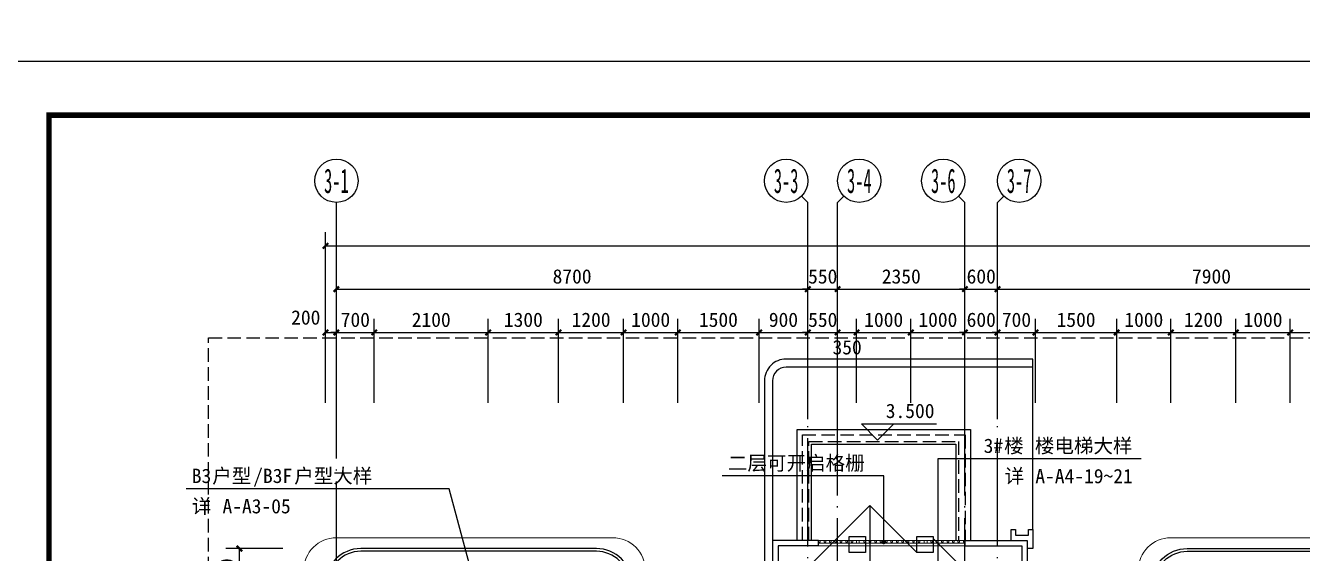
# Model space of a CAD drawing. Extents: x -46233 to 84150, y 109350 to 390860.
# Drawn here: x 2067 to 25631, y 159710 to 169455 of the extents above; entities that cross this region are included whole.
import ezdxf
from ezdxf.enums import TextEntityAlignment as Align
from ezdxf.xclip import XClip

# ---------------------------------------------------------------- set-up
doc = ezdxf.new("R2010")
doc.units = 0
doc.header["$LTSCALE"] = 1000
doc.header["$MEASUREMENT"] = 0
doc.header["$XCLIPFRAME"] = 0
for name, pattern in [('125-北侧门头屋面$0$__DASH', [0.35, 0.25, -0.1]), ('125-北侧门头屋面$0$DASH', [0.35, 0.25, -0.1]), ('3#-轴线$1$DOTE', [2.42, 2, -0.2, 0.02, -0.2]), ('DASH', [0.35, 0.25, -0.1]), ('道路$0$道路-$0$DASH', [0.35, 0.25, -0.1])]:
    doc.linetypes.add(name, pattern=pattern)
doc.layers.get('Defpoints').update_dxf_attribs({"color": 4, "linetype": 'DASH'})
for name, color, linetype in [('125-北侧门头屋面$0$A-DRAN-SYMB', 243, 'Continuous'), ('125-北侧门头屋面$0$A-ROOF', 241, 'Continuous'), ('125-核心筒-标准层$0$A-WALL-BLOK', 131, 'Continuous'), ('3#-轴号$0$A-ANNO-AXIS-CIRC', 3, 'Continuous'), ('3#-轴号$0$A-ANNO-AXIS-TEXT', 7, 'Continuous'), ('3#-轴号$0$A-ANNO-DIMS', 3, 'Continuous'), ('3#-轴线$1$A-ANNO-DOTE', 10, '3#-轴线$1$DOTE'), ('3#楼二层线脚$0$A-00-HX-113-wall-01Y$0$HRAL', 31, 'Continuous'), ('3#楼二层线脚$0$A-00-HX-113-wall-01Y$0$SUPF', 151, 'Continuous'), ('A-ANNO-DIMS', 3, 'Continuous'), ('A-ANNO-LEVL', 3, 'Continuous'), ('A-ANNO-NOTE', 3, 'Continuous'), ('A-ANNO-TEXT', 255, 'Continuous'), ('A1-无手签$0$A-ANNO-TTLB', 7, 'Continuous'), ('AXIS_TEXT', 7, 'Continuous'), ('道路$0$A-road', 40, 'Continuous')]:
    doc.layers.add(name, color=color, linetype=linetype)
for name, color, linetype, lineweight in [('125-核心筒-标准层$0$A-00-15-4#-PM-TF$0$00-装饰-剖', 241, 'Continuous', 5), ('125-核心筒-标准层$0$A-00-15-4#-PM-TF$0$00-装饰-看', 46, 'Continuous', 5), ('3#楼二层线脚$0$A-00-15-1#-PM-2F$0$00-装饰-看', 46, 'Continuous', 5)]:
    doc.layers.add(name, color=color, linetype=linetype, lineweight=lineweight)
doc.styles.add('3#-轴号$0$_TCH_AXIS', font='')
doc.styles.add('3#-轴号$0$_TCH_DIM_T3', font='')
doc.styles.add('_TCH_DIM', font='')
doc.styles.add('_TCH_DIM_T3', font='')
doc.styles.add('COMPLEX', font='COMPLEX')
doc.styles.get('3#-轴号$0$_TCH_AXIS').set_extended_font_data('SimSun')
doc.styles.get('3#-轴号$0$_TCH_DIM_T3').set_extended_font_data('SimSun')
doc.styles.get('_TCH_DIM').set_extended_font_data('SimSun')
doc.styles.get('_TCH_DIM_T3').set_extended_font_data('SimSun')
doc.dimstyles.new('3#-轴号$0$_TCH_ARCH&&100', dxfattribs={"dimtxt": 264.345992, "dimasz": 100, "dimexe": 250, "dimexo": 300, "dimgap": 100, "dimtad": 1, "dimdec": 0, "dimzin": 0, "dimdsep": 46, "dimtxsty": '3#-轴号$0$_TCH_DIM_T3', "dimblk": '3#-轴号$0$_ArchTick', "dimcen": 0.09, "dimclrt": 7, "dimazin": 2, "dimtfac": 1, "dimtdec": 0, "dimtix": 1, "dimtmove": 2, "dimatfit": 3, "dimfxl": 100, "dimtolj": 1, "dimtzin": 0, "dimarcsym": 0})
doc.dimstyles.new('_TCH_ARCH&&100', dxfattribs={"dimtxt": 264.345992, "dimasz": 100, "dimexe": 250, "dimexo": 300, "dimgap": 100, "dimtad": 1, "dimdec": 0, "dimzin": 0, "dimdsep": 46, "dimtxsty": '_TCH_DIM_T3', "dimblk": 'ARCHTICK', "dimcen": 0.09, "dimclrt": 7, "dimazin": 2, "dimtfac": 1, "dimtdec": 0, "dimtix": 1, "dimtmove": 2, "dimatfit": 3, "dimfxl": 100, "dimtolj": 1, "dimtzin": 0, "dimarcsym": 0})

# ---------------------------------------------------------------- blocks, each defined once
blk = doc.blocks.new('125-核心筒-标准层')
at = {"layer": '125-核心筒-标准层$0$A-00-15-4#-PM-TF$0$00-装饰-剖'}
for points in [[(-1520, 8820), (-1520, 8850), (-1550, 8850), (-1550, 8820)], [(-1420, 8820), (-1420, 8850), (-1450, 8850), (-1450, 8820)], [(-1320, 8820), (-1320, 8850), (-1350, 8850), (-1350, 8820)], [(-1220, 8820), (-1220, 8850), (-1250, 8850), (-1250, 8820)], [(-1120, 8820), (-1120, 8850), (-1150, 8850), (-1150, 8820)], [(-1020, 8820), (-1020, 8850), (-1050, 8850), (-1050, 8820)], [(-920, 8820), (-920, 8850), (-950, 8850), (-950, 8820)], [(-850, 8850), (-800, 8850), (-800, 8800), (-850, 8800)], [(-685, 8820), (-685, 8850), (-715, 8850), (-715, 8820)], [(-585, 8820), (-585, 8850), (-615, 8850), (-615, 8820)], [(-485, 8820), (-485, 8850), (-515, 8850), (-515, 8820)], [(-385, 8820), (-385, 8850), (-415, 8850), (-415, 8820)], [(-285, 8820), (-285, 8850), (-315, 8850), (-315, 8820)], [(-215, 8820), (-215, 8850), (-185, 8850), (-185, 8820)], [(-115, 8820), (-115, 8850), (-85, 8850), (-85, 8820)], [(-15, 8820), (-15, 8850), (15, 8850), (15, 8820)], [(85, 8820), (85, 8850), (115, 8850), (115, 8820)], [(185, 8820), (185, 8850), (215, 8850), (215, 8820)], [(285, 8820), (285, 8850), (315, 8850), (315, 8820)], [(450, 8850), (400, 8850), (400, 8800), (450, 8800)], [(520, 8820), (520, 8850), (550, 8850), (550, 8820)], [(620, 8820), (620, 8850), (650, 8850), (650, 8820)], [(720, 8820), (720, 8850), (750, 8850), (750, 8820)], [(820, 8820), (820, 8850), (850, 8850), (850, 8820)], [(920, 8820), (920, 8850), (950, 8850), (950, 8820)], [(1020, 8820), (1020, 8850), (1050, 8850), (1050, 8820)], [(1120, 8820), (1120, 8850), (1150, 8850), (1150, 8820)]]:
    blk.add_lwpolyline(points, close=True, dxfattribs=at)
at = {"layer": '125-核心筒-标准层$0$A-00-15-4#-PM-TF$0$00-装饰-看', "color": 251}
for points in [[(-2300, 7300), (-2300, 8750), (2200, 8749.3), (2200, 7300)], [(1149.9, 8850), (-1550.1, 8850)], [(1149.9, 8800), (-1550.1, 8800)]]:
    blk.add_lwpolyline(points, dxfattribs=at)
at = {"layer": '125-核心筒-标准层$0$A-WALL-BLOK'}
for p, q in [((-1550, 8850), (-2400, 8850)), ((-2400, 8850), (-2400, 7600)), ((-1550, 8750), (-2300, 8750)), ((-2300, 8750), (-2300, 7600)), ((-1550, 8750), (-1550, 8850)), ((1149.9, 8850), (2300, 8850)), ((1149.9, 8850), (1149.9, 8750)), ((1149.9, 8750), (2200, 8750)), ((2200, 8750), (2199.8, 7600)), ((2300, 8850), (2299.8, 7600))]:
    blk.add_line(p, q, dxfattribs=at)
blk = doc.blocks.new('3#-标准层')
blk.add_blockref('125-核心筒-标准层', (10450, -7100))
blk = doc.blocks.new('3#-轴线')
at = {"layer": '3#-轴线$1$A-ANNO-DOTE'}
for points in [[(0, -16100), (0, 5500)], [(8700, -3200), (8700, 5500)], [(9250, -7100), (9250, 5500)], [(11600, -7100), (11600, 5500)], [(12200, -3200), (12200, 5500)]]:
    blk.add_lwpolyline(points, dxfattribs=at)
blk = doc.blocks.new('_AXISO')
blk.add_circle((0, 0), 0.5)
at = {"layer": 'AXIS_TEXT', "style": 'COMPLEX', "width": 1.041667}
blk.add_attdef('A', text='', height=0.56, dxfattribs=at).set_placement((-0.25, -0.28), (0.25, -0.28), align=Align.FIT)
blk = doc.blocks.new('3#-轴号$0$_ArchTick')
at = {"color": 0, "linetype": 'ByBlock', "const_width": 0.4}
blk.add_lwpolyline([(-0.5, -0.5), (0.5, 0.5)], dxfattribs=at)
blk = doc.blocks.new('*D817')
at = {"layer": '3#-轴号$0$A-ANNO-DIMS', "color": 0, "lineweight": -2, "transparency": 16777216}
for p, q in [((0, 4889), (0, 5639)), ((8700, 4889), (8700, 5639)), ((0, 5389), (8700, 5389))]:
    blk.add_line(p, q, dxfattribs=at)
at = {"layer": 'Defpoints', "color": 0, "transparency": 16777216}
for p in [(8700, 5389), (0, 4589), (8700, 4589)]:
    blk.add_point(p, dxfattribs=at)
at = {"layer": '3#-轴号$0$A-ANNO-DIMS', "color": 0, "lineweight": -2, "transparency": 16777216, "xscale": 100, "yscale": 100, "zscale": 100, "rotation": 180}
blk.add_blockref('3#-轴号$0$_ArchTick', (0, 5389), dxfattribs=at)
at = {"layer": '3#-轴号$0$A-ANNO-DIMS', "color": 0, "lineweight": -2, "transparency": 16777216, "xscale": 100, "yscale": 100, "zscale": 100}
blk.add_blockref('3#-轴号$0$_ArchTick', (8700, 5389), dxfattribs=at)
at = {"layer": '3#-轴号$0$A-ANNO-DIMS', "color": 7, "transparency": 16777216, "insert": (4350, 5622), "char_height": 264.3, "attachment_point": 5, "style": '3#-轴号$0$_TCH_DIM_T3'}
blk.add_mtext('\\A1;8700', dxfattribs=at)
blk = doc.blocks.new('*D818')
at = {"layer": '3#-轴号$0$A-ANNO-DIMS', "color": 0, "lineweight": -2, "transparency": 16777216}
for p, q in [((8700, 4889), (8700, 5639)), ((9250, 4889), (9250, 5639)), ((8700, 5389), (8600, 5389)), ((8700, 5389), (9250, 5389)), ((9250, 5389), (9350, 5389))]:
    blk.add_line(p, q, dxfattribs=at)
at = {"layer": 'Defpoints', "color": 0, "transparency": 16777216}
for p in [(9250, 5389), (8700, 4589), (9250, 4589)]:
    blk.add_point(p, dxfattribs=at)
at = {"layer": '3#-轴号$0$A-ANNO-DIMS', "color": 0, "lineweight": -2, "transparency": 16777216, "xscale": 100, "yscale": 100, "zscale": 100}
blk.add_blockref('3#-轴号$0$_ArchTick', (8700, 5389), dxfattribs=at)
at = {"layer": '3#-轴号$0$A-ANNO-DIMS', "color": 0, "lineweight": -2, "transparency": 16777216, "xscale": 100, "yscale": 100, "zscale": 100, "rotation": 180}
blk.add_blockref('3#-轴号$0$_ArchTick', (9250, 5389), dxfattribs=at)
at = {"layer": '3#-轴号$0$A-ANNO-DIMS', "color": 7, "transparency": 16777216, "insert": (8975, 5622), "char_height": 264.3, "attachment_point": 5, "style": '3#-轴号$0$_TCH_DIM_T3'}
blk.add_mtext('\\A1;550', dxfattribs=at)
blk = doc.blocks.new('*D819')
at = {"layer": '3#-轴号$0$A-ANNO-DIMS', "color": 0, "lineweight": -2, "transparency": 16777216}
for p, q in [((9250, 4889), (9250, 5639)), ((11600, 4889), (11600, 5639)), ((9250, 5389), (11600, 5389))]:
    blk.add_line(p, q, dxfattribs=at)
at = {"layer": 'Defpoints', "color": 0, "transparency": 16777216}
for p in [(11600, 5389), (9250, 4589), (11600, 4589)]:
    blk.add_point(p, dxfattribs=at)
at = {"layer": '3#-轴号$0$A-ANNO-DIMS', "color": 0, "lineweight": -2, "transparency": 16777216, "xscale": 100, "yscale": 100, "zscale": 100, "rotation": 180}
blk.add_blockref('3#-轴号$0$_ArchTick', (9250, 5389), dxfattribs=at)
at = {"layer": '3#-轴号$0$A-ANNO-DIMS', "color": 0, "lineweight": -2, "transparency": 16777216, "xscale": 100, "yscale": 100, "zscale": 100}
blk.add_blockref('3#-轴号$0$_ArchTick', (11600, 5389), dxfattribs=at)
at = {"layer": '3#-轴号$0$A-ANNO-DIMS', "color": 7, "transparency": 16777216, "insert": (10425, 5622), "char_height": 264.3, "attachment_point": 5, "style": '3#-轴号$0$_TCH_DIM_T3'}
blk.add_mtext('\\A1;2350', dxfattribs=at)
blk = doc.blocks.new('*D820')
at = {"layer": '3#-轴号$0$A-ANNO-DIMS', "color": 0, "lineweight": -2, "transparency": 16777216}
for p, q in [((11600, 4889), (11600, 5639)), ((12200, 4889), (12200, 5639)), ((11600, 5389), (11500, 5389)), ((11600, 5389), (12200, 5389)), ((12200, 5389), (12300, 5389))]:
    blk.add_line(p, q, dxfattribs=at)
at = {"layer": 'Defpoints', "color": 0, "transparency": 16777216}
for p in [(12200, 5389), (11600, 4589), (12200, 4589)]:
    blk.add_point(p, dxfattribs=at)
at = {"layer": '3#-轴号$0$A-ANNO-DIMS', "color": 0, "lineweight": -2, "transparency": 16777216, "xscale": 100, "yscale": 100, "zscale": 100}
blk.add_blockref('3#-轴号$0$_ArchTick', (11600, 5389), dxfattribs=at)
at = {"layer": '3#-轴号$0$A-ANNO-DIMS', "color": 0, "lineweight": -2, "transparency": 16777216, "xscale": 100, "yscale": 100, "zscale": 100, "rotation": 180}
blk.add_blockref('3#-轴号$0$_ArchTick', (12200, 5389), dxfattribs=at)
at = {"layer": '3#-轴号$0$A-ANNO-DIMS', "color": 7, "transparency": 16777216, "insert": (11900, 5622), "char_height": 264.3, "attachment_point": 5, "style": '3#-轴号$0$_TCH_DIM_T3'}
blk.add_mtext('\\A1;600', dxfattribs=at)
blk = doc.blocks.new('*D821')
at = {"layer": '3#-轴号$0$A-ANNO-DIMS', "color": 0, "lineweight": -2, "transparency": 16777216}
for p, q in [((12200, 4889), (12200, 5639)), ((20100, 4889), (20100, 5639)), ((12200, 5389), (20100, 5389))]:
    blk.add_line(p, q, dxfattribs=at)
at = {"layer": 'Defpoints', "color": 0, "transparency": 16777216}
for p in [(20100, 5389), (12200, 4589), (20100, 4589)]:
    blk.add_point(p, dxfattribs=at)
at = {"layer": '3#-轴号$0$A-ANNO-DIMS', "color": 0, "lineweight": -2, "transparency": 16777216, "xscale": 100, "yscale": 100, "zscale": 100, "rotation": 180}
blk.add_blockref('3#-轴号$0$_ArchTick', (12200, 5389), dxfattribs=at)
at = {"layer": '3#-轴号$0$A-ANNO-DIMS', "color": 0, "lineweight": -2, "transparency": 16777216, "xscale": 100, "yscale": 100, "zscale": 100}
blk.add_blockref('3#-轴号$0$_ArchTick', (20100, 5389), dxfattribs=at)
at = {"layer": '3#-轴号$0$A-ANNO-DIMS', "color": 7, "transparency": 16777216, "insert": (16150, 5622), "char_height": 264.3, "attachment_point": 5, "style": '3#-轴号$0$_TCH_DIM_T3'}
blk.add_mtext('\\A1;7900', dxfattribs=at)
blk = doc.blocks.new('3#楼二层线脚')
at = {"layer": '3#楼二层线脚$0$A-00-15-1#-PM-2F$0$00-装饰-看', "linetype": 'ByBlock'}
for points in [[(-4750, 7600), (-4750, 8300, 0.414214), (-5350, 8900), (-10450, 8900, 0.414216), (-11050, 8300), (-11050, 3800)], [(10450, 8900), (4950, 8900, 0.414213), (4350, 8300), (4350, 7400)]]:
    blk.add_lwpolyline(points, format="xyb", dxfattribs=at)
at = {"layer": '3#楼二层线脚$0$A-00-HX-113-wall-01Y$0$HRAL'}
blk.add_lwpolyline([(2000, 8849), (2000, 9050), (2080, 9050), (2080, 8950), (2320, 8950), (2320, 9050), (2400, 9050), (2400, 8700), (2300, 8700)], dxfattribs=at)
at = {"layer": '3#楼二层线脚$0$A-00-HX-113-wall-01Y$0$SUPF'}
for points in [[(-5000, 7400), (-5000, 8050, 0.414214), (-5650, 8700), (-10000, 8700, 0.414213), (-10650, 8050), (-10650, 7400)], [(-5050, 7400), (-5050, 8050, 0.414214), (-5650, 8650), (-10000, 8650, 0.414213), (-10600, 8050), (-10600, 7400)], [(4600, 7400), (4600, 8050, -0.414214), (5250, 8700), (10450, 8700)], [(4650, 7400), (4650, 8050, -0.414214), (5250, 8650), (10450, 8650)]]:
    blk.add_lwpolyline(points, format="xyb", dxfattribs=at)
blk = doc.blocks.new('125-北侧门头屋面')
at = {"layer": '125-北侧门头屋面$0$A-DRAN-SYMB'}
h = blk.add_hatch(dxfattribs=at)
h.set_pattern_fill('ANSI31', color=5, scale=5, angle=270, style=0)
h.set_pattern_definition([(315, (-18252.744, -151549.999), (5.61266008, 5.61266008), [])])
edge = h.paths.add_edge_path()
edge.add_arc((-2050, 8050), 37.5, 0, 360)
h = blk.add_hatch(dxfattribs=at)
h.set_pattern_fill('ANSI31', color=5, scale=5, angle=360, style=0)
h.set_pattern_definition([(45, (5082.6, -20652.858), (-5.61266, 5.61266), [])])
edge = h.paths.add_edge_path()
edge.add_arc((1650, 7800), 25, 0, 360)
at = {"layer": '125-北侧门头屋面$0$A-DRAN-SYMB', "color": 5}
for p, q in [((-1975, 8050), (-2125, 8050)), ((-2050, 8125), (-2050, 7975)), ((1575, 7800), (1725, 7800)), ((1650, 7875), (1650, 7638)), ((1575, 7600), (1725, 7600)), ((1650, 7675), (1650, 7525))]:
    blk.add_line(p, q, dxfattribs=at)
at = {"layer": '125-北侧门头屋面$0$A-DRAN-SYMB', "color": 5, "linetype": '125-北侧门头屋面$0$DASH'}
for p, q in [((1625, 7628), (1625, 7800)), ((1675, 7628), (1675, 7800))]:
    blk.add_line(p, q, dxfattribs=at)
at = {"layer": '125-北侧门头屋面$0$A-DRAN-SYMB', "color": 5}
for centre, radius in [((-2050, 8050), 37.5), ((1650, 7800), 25), ((1650, 7600), 37.5)]:
    blk.add_circle(centre, radius, dxfattribs=at)
at = {"layer": '125-北侧门头屋面$0$A-ROOF', "elevation": 0}
for points in [[(2400, 9050), (2400, 12199), (-2150, 12199, 0.414214), (-2550, 11799), (-2550, 7300)], [(2400, 12049), (-2150, 12049, 0.414214), (-2400, 11799), (-2400, 7300)]]:
    blk.add_lwpolyline(points, format="xyb", dxfattribs=at)
for points in [[(-1949, 8849), (-1949, 10899), (1251, 10899), (1251, 8849)], [(-1679, 8849), (-1679, 10629), (981, 10629), (981, 8849)]]:
    blk.add_lwpolyline(points, dxfattribs=at)
at = {"layer": '125-北侧门头屋面$0$A-ROOF', "linetype": '125-北侧门头屋面$0$__DASH', "elevation": 0}
for points in [[(-1849, 8849), (-1849, 10799), (1151, 10799), (1151, 8849)], [(-1729, 8849), (-1729, 10679), (1031, 10679), (1031, 8849)]]:
    blk.add_lwpolyline(points, dxfattribs=at)
at = {"layer": '125-北侧门头屋面$0$A-ROOF'}
for points in [[(-605, 9495), (-1979, 8121)], [(-605, 9495), (-605, 7800)], [(-605, 9495), (264, 8625)], [(564, 8886), (1579, 7871)], [(-2121, 7979), (-2300, 7800)], [(1721, 7729), (2150, 7300)]]:
    blk.add_lwpolyline(points, dxfattribs=at)
for points in [[(-986, 8925), (-686, 8925), (-686, 8625), (-986, 8625)], [(264, 8925), (564, 8925), (564, 8625), (264, 8625)]]:
    blk.add_lwpolyline(points, close=True, dxfattribs=at)
for centre in [(-2050, 8050), (1650, 7800)]:
    blk.add_circle(centre, 100, dxfattribs=at)
blk = doc.blocks.new('道路')
at = {"layer": '道路$0$A-road', "color": 1, "linetype": '道路$0$道路-$0$DASH', "ltscale": 5}
blk.add_line((525295900, 299541751), (525295900, 299462760), dxfattribs=at)
at = {"layer": '道路$0$A-road'}
blk.add_line((525297900, 299541751), (525297900, 299499611), dxfattribs=at)
at = {"layer": '道路$0$A-road', "elevation": 0}
blk.add_lwpolyline([(525300450, 299553038, 0.269138), (525293900, 299541751), (525293900, 299476851, -0.414214), (525289900, 299472851), (525289000, 299472851)], format="xyb", dxfattribs=at)
blk = doc.blocks.new('gtvt')
blk.add_blockref('道路', (-525300650, -299507460))
blk = doc.blocks.new('_ArchTick')
at = {"color": 0, "linetype": 'ByBlock', "const_width": 0.4}
blk.add_lwpolyline([(-0.5, -0.5), (0.5, 0.5)], dxfattribs=at)
blk = doc.blocks.new('*D359')
at = {"layer": 'A-ANNO-DIMS', "color": 0, "lineweight": -2, "transparency": 16777216}
for p, q in [((6813, 159800), (5763, 159800)), ((6013, 158900), (6013, 159800)), ((6813, 158900), (5763, 158900))]:
    blk.add_line(p, q, dxfattribs=at)
at = {"layer": 'Defpoints', "color": 0, "transparency": 16777216}
for p in [(6013, 159800), (7113, 159800), (7113, 158900)]:
    blk.add_point(p, dxfattribs=at)
at = {"layer": 'A-ANNO-DIMS', "color": 0, "lineweight": -2, "transparency": 16777216, "xscale": 100, "yscale": 100, "zscale": 100}
for p, rotation in [((6013, 159800), 90), ((6013, 158900), 270)]:
    blk.add_blockref('_ArchTick', p, dxfattribs=dict(at, rotation=rotation))
at = {"layer": 'A-ANNO-DIMS', "color": 7, "transparency": 16777216, "insert": (5781, 159350), "char_height": 264.3, "attachment_point": 5, "rotation": 90, "style": '_TCH_DIM_T3'}
blk.add_mtext('\\A1;900', dxfattribs=at)
blk = doc.blocks.new('*D631')
at = {"layer": 'A-ANNO-DIMS', "color": 0, "lineweight": -2, "transparency": 16777216}
for p, q in [((7603, 162489), (7603, 164039)), ((7803, 162489), (7803, 164039)), ((7603, 163789), (7803, 163789))]:
    blk.add_line(p, q, dxfattribs=at)
at = {"layer": 'Defpoints', "color": 0, "transparency": 16777216}
for p in [(7803, 163789), (7603, 162189), (7803, 162189)]:
    blk.add_point(p, dxfattribs=at)
at = {"layer": 'A-ANNO-DIMS', "color": 0, "lineweight": -2, "transparency": 16777216, "xscale": 100, "yscale": 100, "zscale": 100, "rotation": 180}
blk.add_blockref('_ArchTick', (7603, 163789), dxfattribs=at)
at = {"layer": 'A-ANNO-DIMS', "color": 0, "lineweight": -2, "transparency": 16777216, "xscale": 100, "yscale": 100, "zscale": 100}
blk.add_blockref('_ArchTick', (7803, 163789), dxfattribs=at)
at = {"layer": 'A-ANNO-DIMS', "color": 7, "transparency": 16777216, "insert": (7238, 164064), "char_height": 264.3, "attachment_point": 5, "style": '_TCH_DIM_T3'}
blk.add_mtext('\\A1;200', dxfattribs=at)
blk = doc.blocks.new('*D632')
at = {"layer": 'A-ANNO-DIMS', "color": 0, "lineweight": -2, "transparency": 16777216}
for p, q in [((7803, 162489), (7803, 164039)), ((8503, 162489), (8503, 164039)), ((7803, 163789), (7703, 163789)), ((7803, 163789), (8503, 163789)), ((8503, 163789), (8603, 163789))]:
    blk.add_line(p, q, dxfattribs=at)
at = {"layer": 'Defpoints', "color": 0, "transparency": 16777216}
for p in [(8503, 163789), (7803, 162189), (8503, 162189)]:
    blk.add_point(p, dxfattribs=at)
at = {"layer": 'A-ANNO-DIMS', "color": 0, "lineweight": -2, "transparency": 16777216, "xscale": 100, "yscale": 100, "zscale": 100}
blk.add_blockref('_ArchTick', (7803, 163789), dxfattribs=at)
at = {"layer": 'A-ANNO-DIMS', "color": 0, "lineweight": -2, "transparency": 16777216, "xscale": 100, "yscale": 100, "zscale": 100, "rotation": 180}
blk.add_blockref('_ArchTick', (8503, 163789), dxfattribs=at)
at = {"layer": 'A-ANNO-DIMS', "color": 7, "transparency": 16777216, "insert": (8153, 164022), "char_height": 264.3, "attachment_point": 5, "style": '_TCH_DIM_T3'}
blk.add_mtext('\\A1;700', dxfattribs=at)
blk = doc.blocks.new('*D633')
at = {"layer": 'A-ANNO-DIMS', "color": 0, "lineweight": -2, "transparency": 16777216}
for p, q in [((8503, 162489), (8503, 164039)), ((10603, 162489), (10603, 164039)), ((8503, 163789), (10603, 163789))]:
    blk.add_line(p, q, dxfattribs=at)
at = {"layer": 'Defpoints', "color": 0, "transparency": 16777216}
for p in [(10603, 163789), (8503, 162189), (10603, 162189)]:
    blk.add_point(p, dxfattribs=at)
at = {"layer": 'A-ANNO-DIMS', "color": 0, "lineweight": -2, "transparency": 16777216, "xscale": 100, "yscale": 100, "zscale": 100, "rotation": 180}
blk.add_blockref('_ArchTick', (8503, 163789), dxfattribs=at)
at = {"layer": 'A-ANNO-DIMS', "color": 0, "lineweight": -2, "transparency": 16777216, "xscale": 100, "yscale": 100, "zscale": 100}
blk.add_blockref('_ArchTick', (10603, 163789), dxfattribs=at)
at = {"layer": 'A-ANNO-DIMS', "color": 7, "transparency": 16777216, "insert": (9553, 164022), "char_height": 264.3, "attachment_point": 5, "style": '_TCH_DIM_T3'}
blk.add_mtext('\\A1;2100', dxfattribs=at)
blk = doc.blocks.new('*D634')
at = {"layer": 'A-ANNO-DIMS', "color": 0, "lineweight": -2, "transparency": 16777216}
for p, q in [((10603, 162489), (10603, 164039)), ((11903, 162489), (11903, 164039)), ((10603, 163789), (11903, 163789))]:
    blk.add_line(p, q, dxfattribs=at)
at = {"layer": 'Defpoints', "color": 0, "transparency": 16777216}
for p in [(11903, 163789), (10603, 162189), (11903, 162189)]:
    blk.add_point(p, dxfattribs=at)
at = {"layer": 'A-ANNO-DIMS', "color": 0, "lineweight": -2, "transparency": 16777216, "xscale": 100, "yscale": 100, "zscale": 100, "rotation": 180}
blk.add_blockref('_ArchTick', (10603, 163789), dxfattribs=at)
at = {"layer": 'A-ANNO-DIMS', "color": 0, "lineweight": -2, "transparency": 16777216, "xscale": 100, "yscale": 100, "zscale": 100}
blk.add_blockref('_ArchTick', (11903, 163789), dxfattribs=at)
at = {"layer": 'A-ANNO-DIMS', "color": 7, "transparency": 16777216, "insert": (11253, 164022), "char_height": 264.3, "attachment_point": 5, "style": '_TCH_DIM_T3'}
blk.add_mtext('\\A1;1300', dxfattribs=at)
blk = doc.blocks.new('*D635')
at = {"layer": 'A-ANNO-DIMS', "color": 0, "lineweight": -2, "transparency": 16777216}
for p, q in [((11903, 162489), (11903, 164039)), ((13103, 162489), (13103, 164039)), ((11903, 163789), (13103, 163789))]:
    blk.add_line(p, q, dxfattribs=at)
at = {"layer": 'Defpoints', "color": 0, "transparency": 16777216}
for p in [(13103, 163789), (11903, 162189), (13103, 162189)]:
    blk.add_point(p, dxfattribs=at)
at = {"layer": 'A-ANNO-DIMS', "color": 0, "lineweight": -2, "transparency": 16777216, "xscale": 100, "yscale": 100, "zscale": 100, "rotation": 180}
blk.add_blockref('_ArchTick', (11903, 163789), dxfattribs=at)
at = {"layer": 'A-ANNO-DIMS', "color": 0, "lineweight": -2, "transparency": 16777216, "xscale": 100, "yscale": 100, "zscale": 100}
blk.add_blockref('_ArchTick', (13103, 163789), dxfattribs=at)
at = {"layer": 'A-ANNO-DIMS', "color": 7, "transparency": 16777216, "insert": (12503, 164022), "char_height": 264.3, "attachment_point": 5, "style": '_TCH_DIM_T3'}
blk.add_mtext('\\A1;1200', dxfattribs=at)
blk = doc.blocks.new('*D636')
at = {"layer": 'A-ANNO-DIMS', "color": 0, "lineweight": -2, "transparency": 16777216}
for p, q in [((13103, 162489), (13103, 164039)), ((14103, 162489), (14103, 164039)), ((13103, 163789), (14103, 163789))]:
    blk.add_line(p, q, dxfattribs=at)
at = {"layer": 'Defpoints', "color": 0, "transparency": 16777216}
for p in [(14103, 163789), (13103, 162189), (14103, 162189)]:
    blk.add_point(p, dxfattribs=at)
at = {"layer": 'A-ANNO-DIMS', "color": 0, "lineweight": -2, "transparency": 16777216, "xscale": 100, "yscale": 100, "zscale": 100, "rotation": 180}
blk.add_blockref('_ArchTick', (13103, 163789), dxfattribs=at)
at = {"layer": 'A-ANNO-DIMS', "color": 0, "lineweight": -2, "transparency": 16777216, "xscale": 100, "yscale": 100, "zscale": 100}
blk.add_blockref('_ArchTick', (14103, 163789), dxfattribs=at)
at = {"layer": 'A-ANNO-DIMS', "color": 7, "transparency": 16777216, "insert": (13603, 164022), "char_height": 264.3, "attachment_point": 5, "style": '_TCH_DIM_T3'}
blk.add_mtext('\\A1;1000', dxfattribs=at)
blk = doc.blocks.new('*D637')
at = {"layer": 'A-ANNO-DIMS', "color": 0, "lineweight": -2, "transparency": 16777216}
for p, q in [((14103, 162489), (14103, 164039)), ((15603, 162489), (15603, 164039)), ((14103, 163789), (15603, 163789))]:
    blk.add_line(p, q, dxfattribs=at)
at = {"layer": 'Defpoints', "color": 0, "transparency": 16777216}
for p in [(15603, 163789), (14103, 162189), (15603, 162189)]:
    blk.add_point(p, dxfattribs=at)
at = {"layer": 'A-ANNO-DIMS', "color": 0, "lineweight": -2, "transparency": 16777216, "xscale": 100, "yscale": 100, "zscale": 100, "rotation": 180}
blk.add_blockref('_ArchTick', (14103, 163789), dxfattribs=at)
at = {"layer": 'A-ANNO-DIMS', "color": 0, "lineweight": -2, "transparency": 16777216, "xscale": 100, "yscale": 100, "zscale": 100}
blk.add_blockref('_ArchTick', (15603, 163789), dxfattribs=at)
at = {"layer": 'A-ANNO-DIMS', "color": 7, "transparency": 16777216, "insert": (14853, 164022), "char_height": 264.3, "attachment_point": 5, "style": '_TCH_DIM_T3'}
blk.add_mtext('\\A1;1500', dxfattribs=at)
blk = doc.blocks.new('*D638')
at = {"layer": 'A-ANNO-DIMS', "color": 0, "lineweight": -2, "transparency": 16777216}
for p, q in [((15603, 162489), (15603, 164039)), ((16503, 162489), (16503, 164039)), ((15603, 163789), (16503, 163789))]:
    blk.add_line(p, q, dxfattribs=at)
at = {"layer": 'Defpoints', "color": 0, "transparency": 16777216}
for p in [(16503, 163789), (15603, 162189), (16503, 162189)]:
    blk.add_point(p, dxfattribs=at)
at = {"layer": 'A-ANNO-DIMS', "color": 0, "lineweight": -2, "transparency": 16777216, "xscale": 100, "yscale": 100, "zscale": 100, "rotation": 180}
blk.add_blockref('_ArchTick', (15603, 163789), dxfattribs=at)
at = {"layer": 'A-ANNO-DIMS', "color": 0, "lineweight": -2, "transparency": 16777216, "xscale": 100, "yscale": 100, "zscale": 100}
blk.add_blockref('_ArchTick', (16503, 163789), dxfattribs=at)
at = {"layer": 'A-ANNO-DIMS', "color": 7, "transparency": 16777216, "insert": (16053, 164022), "char_height": 264.3, "attachment_point": 5, "style": '_TCH_DIM_T3'}
blk.add_mtext('\\A1;900', dxfattribs=at)
blk = doc.blocks.new('*D639')
at = {"layer": 'A-ANNO-DIMS', "color": 0, "lineweight": -2, "transparency": 16777216}
for p, q in [((16503, 162489), (16503, 164039)), ((17053, 162489), (17053, 164039)), ((16503, 163789), (16403, 163789)), ((16503, 163789), (17053, 163789)), ((17053, 163789), (17153, 163789))]:
    blk.add_line(p, q, dxfattribs=at)
at = {"layer": 'Defpoints', "color": 0, "transparency": 16777216}
for p in [(17053, 163789), (16503, 162189), (17053, 162189)]:
    blk.add_point(p, dxfattribs=at)
at = {"layer": 'A-ANNO-DIMS', "color": 0, "lineweight": -2, "transparency": 16777216, "xscale": 100, "yscale": 100, "zscale": 100}
blk.add_blockref('_ArchTick', (16503, 163789), dxfattribs=at)
at = {"layer": 'A-ANNO-DIMS', "color": 0, "lineweight": -2, "transparency": 16777216, "xscale": 100, "yscale": 100, "zscale": 100, "rotation": 180}
blk.add_blockref('_ArchTick', (17053, 163789), dxfattribs=at)
at = {"layer": 'A-ANNO-DIMS', "color": 7, "transparency": 16777216, "insert": (16778, 164022), "char_height": 264.3, "attachment_point": 5, "style": '_TCH_DIM_T3'}
blk.add_mtext('\\A1;550', dxfattribs=at)
blk = doc.blocks.new('*D640')
at = {"layer": 'A-ANNO-DIMS', "color": 0, "lineweight": -2, "transparency": 16777216}
for p, q in [((17053, 162489), (17053, 164039)), ((17403, 162489), (17403, 164039)), ((17053, 163789), (17403, 163789))]:
    blk.add_line(p, q, dxfattribs=at)
at = {"layer": 'Defpoints', "color": 0, "transparency": 16777216}
for p in [(17403, 163789), (17053, 162189), (17403, 162189)]:
    blk.add_point(p, dxfattribs=at)
at = {"layer": 'A-ANNO-DIMS', "color": 0, "lineweight": -2, "transparency": 16777216, "xscale": 100, "yscale": 100, "zscale": 100, "rotation": 180}
blk.add_blockref('_ArchTick', (17053, 163789), dxfattribs=at)
at = {"layer": 'A-ANNO-DIMS', "color": 0, "lineweight": -2, "transparency": 16777216, "xscale": 100, "yscale": 100, "zscale": 100}
blk.add_blockref('_ArchTick', (17403, 163789), dxfattribs=at)
at = {"layer": 'A-ANNO-DIMS', "color": 7, "transparency": 16777216, "insert": (17228, 163514), "char_height": 264.3, "attachment_point": 5, "style": '_TCH_DIM_T3'}
blk.add_mtext('\\A1;350', dxfattribs=at)
blk = doc.blocks.new('*D641')
at = {"layer": 'A-ANNO-DIMS', "color": 0, "lineweight": -2, "transparency": 16777216}
for p, q in [((17403, 162489), (17403, 164039)), ((18403, 162489), (18403, 164039)), ((17403, 163789), (18403, 163789))]:
    blk.add_line(p, q, dxfattribs=at)
at = {"layer": 'Defpoints', "color": 0, "transparency": 16777216}
for p in [(18403, 163789), (17403, 162189), (18403, 162189)]:
    blk.add_point(p, dxfattribs=at)
at = {"layer": 'A-ANNO-DIMS', "color": 0, "lineweight": -2, "transparency": 16777216, "xscale": 100, "yscale": 100, "zscale": 100, "rotation": 180}
blk.add_blockref('_ArchTick', (17403, 163789), dxfattribs=at)
at = {"layer": 'A-ANNO-DIMS', "color": 0, "lineweight": -2, "transparency": 16777216, "xscale": 100, "yscale": 100, "zscale": 100}
blk.add_blockref('_ArchTick', (18403, 163789), dxfattribs=at)
at = {"layer": 'A-ANNO-DIMS', "color": 7, "transparency": 16777216, "insert": (17903, 164022), "char_height": 264.3, "attachment_point": 5, "style": '_TCH_DIM_T3'}
blk.add_mtext('\\A1;1000', dxfattribs=at)
blk = doc.blocks.new('*D642')
at = {"layer": 'A-ANNO-DIMS', "color": 0, "lineweight": -2, "transparency": 16777216}
for p, q in [((18403, 162489), (18403, 164039)), ((19403, 162489), (19403, 164039)), ((18403, 163789), (19403, 163789))]:
    blk.add_line(p, q, dxfattribs=at)
at = {"layer": 'Defpoints', "color": 0, "transparency": 16777216}
for p in [(19403, 163789), (18403, 162189), (19403, 162189)]:
    blk.add_point(p, dxfattribs=at)
at = {"layer": 'A-ANNO-DIMS', "color": 0, "lineweight": -2, "transparency": 16777216, "xscale": 100, "yscale": 100, "zscale": 100, "rotation": 180}
blk.add_blockref('_ArchTick', (18403, 163789), dxfattribs=at)
at = {"layer": 'A-ANNO-DIMS', "color": 0, "lineweight": -2, "transparency": 16777216, "xscale": 100, "yscale": 100, "zscale": 100}
blk.add_blockref('_ArchTick', (19403, 163789), dxfattribs=at)
at = {"layer": 'A-ANNO-DIMS', "color": 7, "transparency": 16777216, "insert": (18903, 164022), "char_height": 264.3, "attachment_point": 5, "style": '_TCH_DIM_T3'}
blk.add_mtext('\\A1;1000', dxfattribs=at)
blk = doc.blocks.new('*D643')
at = {"layer": 'A-ANNO-DIMS', "color": 0, "lineweight": -2, "transparency": 16777216}
for p, q in [((19403, 162489), (19403, 164039)), ((20003, 162489), (20003, 164039)), ((19403, 163789), (19303, 163789)), ((19403, 163789), (20003, 163789)), ((20003, 163789), (20103, 163789))]:
    blk.add_line(p, q, dxfattribs=at)
at = {"layer": 'Defpoints', "color": 0, "transparency": 16777216}
for p in [(20003, 163789), (19403, 162189), (20003, 162189)]:
    blk.add_point(p, dxfattribs=at)
at = {"layer": 'A-ANNO-DIMS', "color": 0, "lineweight": -2, "transparency": 16777216, "xscale": 100, "yscale": 100, "zscale": 100}
blk.add_blockref('_ArchTick', (19403, 163789), dxfattribs=at)
at = {"layer": 'A-ANNO-DIMS', "color": 0, "lineweight": -2, "transparency": 16777216, "xscale": 100, "yscale": 100, "zscale": 100, "rotation": 180}
blk.add_blockref('_ArchTick', (20003, 163789), dxfattribs=at)
at = {"layer": 'A-ANNO-DIMS', "color": 7, "transparency": 16777216, "insert": (19703, 164022), "char_height": 264.3, "attachment_point": 5, "style": '_TCH_DIM_T3'}
blk.add_mtext('\\A1;600', dxfattribs=at)
blk = doc.blocks.new('*D644')
at = {"layer": 'A-ANNO-DIMS', "color": 0, "lineweight": -2, "transparency": 16777216}
for p, q in [((20003, 162489), (20003, 164039)), ((20703, 162489), (20703, 164039)), ((20003, 163789), (19903, 163789)), ((20003, 163789), (20703, 163789)), ((20703, 163789), (20803, 163789))]:
    blk.add_line(p, q, dxfattribs=at)
at = {"layer": 'Defpoints', "color": 0, "transparency": 16777216}
for p in [(20703, 163789), (20003, 162189), (20703, 162189)]:
    blk.add_point(p, dxfattribs=at)
at = {"layer": 'A-ANNO-DIMS', "color": 0, "lineweight": -2, "transparency": 16777216, "xscale": 100, "yscale": 100, "zscale": 100}
blk.add_blockref('_ArchTick', (20003, 163789), dxfattribs=at)
at = {"layer": 'A-ANNO-DIMS', "color": 0, "lineweight": -2, "transparency": 16777216, "xscale": 100, "yscale": 100, "zscale": 100, "rotation": 180}
blk.add_blockref('_ArchTick', (20703, 163789), dxfattribs=at)
at = {"layer": 'A-ANNO-DIMS', "color": 7, "transparency": 16777216, "insert": (20353, 164022), "char_height": 264.3, "attachment_point": 5, "style": '_TCH_DIM_T3'}
blk.add_mtext('\\A1;700', dxfattribs=at)
blk = doc.blocks.new('*D645')
at = {"layer": 'A-ANNO-DIMS', "color": 0, "lineweight": -2, "transparency": 16777216}
for p, q in [((20703, 162489), (20703, 164039)), ((22203, 162489), (22203, 164039)), ((20703, 163789), (22203, 163789))]:
    blk.add_line(p, q, dxfattribs=at)
at = {"layer": 'Defpoints', "color": 0, "transparency": 16777216}
for p in [(22203, 163789), (20703, 162189), (22203, 162189)]:
    blk.add_point(p, dxfattribs=at)
at = {"layer": 'A-ANNO-DIMS', "color": 0, "lineweight": -2, "transparency": 16777216, "xscale": 100, "yscale": 100, "zscale": 100, "rotation": 180}
blk.add_blockref('_ArchTick', (20703, 163789), dxfattribs=at)
at = {"layer": 'A-ANNO-DIMS', "color": 0, "lineweight": -2, "transparency": 16777216, "xscale": 100, "yscale": 100, "zscale": 100}
blk.add_blockref('_ArchTick', (22203, 163789), dxfattribs=at)
at = {"layer": 'A-ANNO-DIMS', "color": 7, "transparency": 16777216, "insert": (21453, 164022), "char_height": 264.3, "attachment_point": 5, "style": '_TCH_DIM_T3'}
blk.add_mtext('\\A1;1500', dxfattribs=at)
blk = doc.blocks.new('*D646')
at = {"layer": 'A-ANNO-DIMS', "color": 0, "lineweight": -2, "transparency": 16777216}
for p, q in [((22203, 162489), (22203, 164039)), ((23203, 162489), (23203, 164039)), ((22203, 163789), (23203, 163789))]:
    blk.add_line(p, q, dxfattribs=at)
at = {"layer": 'Defpoints', "color": 0, "transparency": 16777216}
for p in [(23203, 163789), (22203, 162189), (23203, 162189)]:
    blk.add_point(p, dxfattribs=at)
at = {"layer": 'A-ANNO-DIMS', "color": 0, "lineweight": -2, "transparency": 16777216, "xscale": 100, "yscale": 100, "zscale": 100, "rotation": 180}
blk.add_blockref('_ArchTick', (22203, 163789), dxfattribs=at)
at = {"layer": 'A-ANNO-DIMS', "color": 0, "lineweight": -2, "transparency": 16777216, "xscale": 100, "yscale": 100, "zscale": 100}
blk.add_blockref('_ArchTick', (23203, 163789), dxfattribs=at)
at = {"layer": 'A-ANNO-DIMS', "color": 7, "transparency": 16777216, "insert": (22703, 164022), "char_height": 264.3, "attachment_point": 5, "style": '_TCH_DIM_T3'}
blk.add_mtext('\\A1;1000', dxfattribs=at)
blk = doc.blocks.new('*D647')
at = {"layer": 'A-ANNO-DIMS', "color": 0, "lineweight": -2, "transparency": 16777216}
for p, q in [((23203, 162489), (23203, 164039)), ((24403, 162489), (24403, 164039)), ((23203, 163789), (24403, 163789))]:
    blk.add_line(p, q, dxfattribs=at)
at = {"layer": 'Defpoints', "color": 0, "transparency": 16777216}
for p in [(24403, 163789), (23203, 162189), (24403, 162189)]:
    blk.add_point(p, dxfattribs=at)
at = {"layer": 'A-ANNO-DIMS', "color": 0, "lineweight": -2, "transparency": 16777216, "xscale": 100, "yscale": 100, "zscale": 100, "rotation": 180}
blk.add_blockref('_ArchTick', (23203, 163789), dxfattribs=at)
at = {"layer": 'A-ANNO-DIMS', "color": 0, "lineweight": -2, "transparency": 16777216, "xscale": 100, "yscale": 100, "zscale": 100}
blk.add_blockref('_ArchTick', (24403, 163789), dxfattribs=at)
at = {"layer": 'A-ANNO-DIMS', "color": 7, "transparency": 16777216, "insert": (23803, 164022), "char_height": 264.3, "attachment_point": 5, "style": '_TCH_DIM_T3'}
blk.add_mtext('\\A1;1200', dxfattribs=at)
blk = doc.blocks.new('*D648')
at = {"layer": 'A-ANNO-DIMS', "color": 0, "lineweight": -2, "transparency": 16777216}
for p, q in [((24403, 162489), (24403, 164039)), ((25403, 162489), (25403, 164039)), ((24403, 163789), (25403, 163789))]:
    blk.add_line(p, q, dxfattribs=at)
at = {"layer": 'Defpoints', "color": 0, "transparency": 16777216}
for p in [(25403, 163789), (24403, 162189), (25403, 162189)]:
    blk.add_point(p, dxfattribs=at)
at = {"layer": 'A-ANNO-DIMS', "color": 0, "lineweight": -2, "transparency": 16777216, "xscale": 100, "yscale": 100, "zscale": 100, "rotation": 180}
blk.add_blockref('_ArchTick', (24403, 163789), dxfattribs=at)
at = {"layer": 'A-ANNO-DIMS', "color": 0, "lineweight": -2, "transparency": 16777216, "xscale": 100, "yscale": 100, "zscale": 100}
blk.add_blockref('_ArchTick', (25403, 163789), dxfattribs=at)
at = {"layer": 'A-ANNO-DIMS', "color": 7, "transparency": 16777216, "insert": (24903, 164022), "char_height": 264.3, "attachment_point": 5, "style": '_TCH_DIM_T3'}
blk.add_mtext('\\A1;1000', dxfattribs=at)
blk = doc.blocks.new('*D649')
at = {"layer": 'A-ANNO-DIMS', "color": 0, "lineweight": -2, "transparency": 16777216}
for p, q in [((25403, 162489), (25403, 164039)), ((27203, 162489), (27203, 164039)), ((25403, 163789), (27203, 163789))]:
    blk.add_line(p, q, dxfattribs=at)
at = {"layer": 'Defpoints', "color": 0, "transparency": 16777216}
for p in [(27203, 163789), (25403, 162189), (27203, 162189)]:
    blk.add_point(p, dxfattribs=at)
at = {"layer": 'A-ANNO-DIMS', "color": 0, "lineweight": -2, "transparency": 16777216, "xscale": 100, "yscale": 100, "zscale": 100, "rotation": 180}
blk.add_blockref('_ArchTick', (25403, 163789), dxfattribs=at)
at = {"layer": 'A-ANNO-DIMS', "color": 0, "lineweight": -2, "transparency": 16777216, "xscale": 100, "yscale": 100, "zscale": 100}
blk.add_blockref('_ArchTick', (27203, 163789), dxfattribs=at)
at = {"layer": 'A-ANNO-DIMS', "color": 7, "transparency": 16777216, "insert": (26303, 164022), "char_height": 264.3, "attachment_point": 5, "style": '_TCH_DIM_T3'}
blk.add_mtext('\\A1;1800', dxfattribs=at)
blk = doc.blocks.new('*D676')
at = {"layer": 'A-ANNO-DIMS', "color": 0, "lineweight": -2, "transparency": 16777216}
for p, q in [((7603, 162489), (7603, 165639)), ((49803, 162489), (49803, 165639)), ((7603, 165389), (49803, 165389))]:
    blk.add_line(p, q, dxfattribs=at)
at = {"layer": 'Defpoints', "color": 0, "transparency": 16777216}
for p in [(49803, 165389), (7603, 162189), (49803, 162189)]:
    blk.add_point(p, dxfattribs=at)
at = {"layer": 'A-ANNO-DIMS', "color": 0, "lineweight": -2, "transparency": 16777216, "xscale": 100, "yscale": 100, "zscale": 100, "rotation": 180}
blk.add_blockref('_ArchTick', (7603, 165389), dxfattribs=at)
at = {"layer": 'A-ANNO-DIMS', "color": 0, "lineweight": -2, "transparency": 16777216, "xscale": 100, "yscale": 100, "zscale": 100}
blk.add_blockref('_ArchTick', (49803, 165389), dxfattribs=at)
at = {"layer": 'A-ANNO-DIMS', "color": 7, "transparency": 16777216, "insert": (28703, 165622), "char_height": 264.3, "attachment_point": 5, "style": '_TCH_DIM_T3'}
blk.add_mtext('\\A1;42200', dxfattribs=at)
blk = doc.blocks.new('3#-轴号')
at = {"layer": '3#-轴号$0$A-ANNO-AXIS-CIRC'}
for p, q in [((8582.8, 7106.5), (8700, 6989.4)), ((9367.2, 7106.5), (9250, 6989.4)), ((11482.8, 7106.5), (11600, 6989.4)), ((12317.2, 7106.5), (12200, 6989.4)), ((0, 2989.4), (0, 6989.4)), ((8700, 2989.4), (8700, 6989.4)), ((9250, 2989.4), (9250, 6989.4)), ((11600, 2989.4), (11600, 6989.4)), ((12200, 2989.4), (12200, 6989.4))]:
    blk.add_line(p, q, dxfattribs=at)
at = {"layer": 'Defpoints'}
blk.add_lwpolyline([(-2360.1, 4492.7), (44213.5, 4492.7), (44213.5, -15203.4), (-2360.1, -15203.4)], close=True, dxfattribs=at)
at = {"layer": '3#-轴号$0$A-ANNO-AXIS-CIRC'}
ref = blk.add_blockref('_AXISO', (0, 7389.4), dxfattribs=dict(at, xscale=800, yscale=800, zscale=800))
ref.add_attrib('A', '3-1', dxfattribs={"layer": '3#-轴号$0$A-ANNO-AXIS-TEXT', "height": 452.55, "style": '3#-轴号$0$_TCH_AXIS', "width": 0.466146}).set_placement((-226.3, 7163.1), (226.3, 7163.1), align=Align.FIT)
ref = blk.add_blockref('_AXISO', (8300, 7389.4), dxfattribs=dict(at, xscale=800, yscale=800, zscale=800))
ref.add_attrib('A', '3-3', dxfattribs={"layer": '3#-轴号$0$A-ANNO-AXIS-TEXT', "height": 452.55, "style": '3#-轴号$0$_TCH_AXIS', "width": 0.466146}).set_placement((8073.7, 7163.1), (8526.3, 7163.1), align=Align.FIT)
ref = blk.add_blockref('_AXISO', (9650, 7389.4), dxfattribs=dict(at, xscale=800, yscale=800, zscale=800))
ref.add_attrib('A', '3-4', dxfattribs={"layer": '3#-轴号$0$A-ANNO-AXIS-TEXT', "height": 452.55, "style": '3#-轴号$0$_TCH_AXIS', "width": 0.466146}).set_placement((9423.7, 7163.1), (9876.3, 7163.1), align=Align.FIT)
ref = blk.add_blockref('_AXISO', (11200, 7389.4), dxfattribs=dict(at, xscale=800, yscale=800, zscale=800))
ref.add_attrib('A', '3-6', dxfattribs={"layer": '3#-轴号$0$A-ANNO-AXIS-TEXT', "height": 452.55, "style": '3#-轴号$0$_TCH_AXIS', "width": 0.466146}).set_placement((10973.7, 7163.1), (11426.3, 7163.1), align=Align.FIT)
ref = blk.add_blockref('_AXISO', (12600, 7389.4), dxfattribs=dict(at, xscale=800, yscale=800, zscale=800))
ref.add_attrib('A', '3-7', dxfattribs={"layer": '3#-轴号$0$A-ANNO-AXIS-TEXT', "height": 452.55, "style": '3#-轴号$0$_TCH_AXIS', "width": 0.466146}).set_placement((12373.7, 7163.1), (12826.3, 7163.1), align=Align.FIT)
at = {"layer": '3#-轴号$0$A-ANNO-DIMS'}
for p1, p2, picture, middle in [((0, 4589.4), (8700, 4589.4), '*D817', (4350, 5621.6)), ((8700, 4589.4), (9250, 4589.4), '*D818', (8975, 5621.6)), ((9250, 4589.4), (11600, 4589.4), '*D819', (10425, 5621.6)), ((11600, 4589.4), (12200, 4589.4), '*D820', (11900, 5621.6)), ((12200, 4589.4), (20100, 4589.4), '*D821', (16150, 5621.6))]:
    dim = blk.add_aligned_dim(p1=p1, p2=p2, distance=800, dimstyle='3#-轴号$0$_TCH_ARCH&&100', dxfattribs=at)
    dim.commit()
    dim.dimension.update_dxf_attribs({"geometry": picture, "text_midpoint": middle})

msp = doc.modelspace()

# ---------------------------------------------------------------- linework, layer by layer
at = {"layer": 'A-ANNO-LEVL'}
for p, q in [((17790.4, 161804.1), (17490.4, 162104.1)), ((17490.4, 162104.1), (18874.9, 162104.1)), ((17790.4, 161804.1), (18090.4, 162104.1))]:
    msp.add_line(p, q, dxfattribs=at)
at = {"layer": 'A-ANNO-NOTE', "color": 1}
for p, q in [((18909.3, 152619.4), (18909.3, 161460.7)), ((18909.3, 161460.7), (22655, 161460.7)), ((9882.1, 160905.1), (5029.1, 160905.1)), ((12308.7, 151894.8), (9882.1, 160905.1))]:
    msp.add_line(p, q, dxfattribs=at)
at = {"layer": 'A-ANNO-NOTE'}
for p, q in [((17903.2, 161141.6), (14922.9, 161141.6)), ((17903.2, 159920), (17903.2, 161141.6))]:
    msp.add_line(p, q, dxfattribs=at)
at = {"layer": 'A-ANNO-NOTE', "const_width": 40}
msp.add_lwpolyline([(17903.2, 159900, 1), (17903.2, 159940, 1)], format="xyb", close=True, dxfattribs=at)
at = {"layer": 'A1-无手签$0$A-ANNO-TTLB'}
msp.add_lwpolyline([(0, 109400), (0, 168800), (84100, 168800), (84100, 109400)], close=True, dxfattribs=at)
at = {"layer": 'A1-无手签$0$A-ANNO-TTLB', "const_width": 100}
msp.add_lwpolyline([(2500, 110400), (83100, 110400), (83100, 167800), (2500, 167800)], close=True, dxfattribs=at)

# ---------------------------------------------------------------- block references
for name, p in [('3#-轴号', (7802.7, 159200)), ('3#-轴线', (7802.7, 158200)), ('125-北侧门头屋面', (18252.7, 151100)), ('3#楼二层线脚', (18252.7, 151100)), ('3#-标准层', (7802.7, 158200))]:
    msp.add_blockref(name, p)
ref = msp.add_blockref('gtvt', (7802.7, 129500))
XClip(ref).set_block_clipping_path([(-5302.6810596018, -19100.0000000173), (50797.3189403982, 9599.9999999827)])

# ---------------------------------------------------------------- texts
at = {"layer": 'A-ANNO-TEXT', "color": 7, "style": '_TCH_DIM'}
for s, height, p in [('3.500', 264.35, (17941.1, 162209.1)), ('3#', 264.35, (19747.1, 161565.7)), ('楼', 264.3, (20125.2, 161565.7)), ('楼电梯大样', 264.35, (20692.2, 161565.7)), ('二层可开启格栅', 264.35, (15027.9, 161246.6)), ('B3', 264.35, (5134.1, 161010.1)), ('户型', 264.35, (5512.1, 161010.1)), ('/B3F', 264.35, (6268.3, 161010.1)), ('户型大样', 264.35, (7024.4, 161010.1)), ('详', 264.3, (20134, 161005.7)), ('A-A4-19~21', 264.35, (20701.1, 161005.7)), ('详', 264.3, (5134.1, 160450.1)), ('A-A3-05', 264.35, (5701.2, 160450.1))]:
    msp.add_text(s, height=height, dxfattribs=at).set_placement(p)

# ---------------------------------------------------------------- dimensions: what is measured, and where the dimension line sits
at = {"layer": 'A-ANNO-DIMS'}
for p1, p2, distance, picture, middle in [((7602.7, 162189.4), (49802.7, 162189.4), 3200, '*D676', (28702.7, 165621.6)), ((7802.7, 162189.4), (8502.7, 162189.4), 1600, '*D632', (8152.7, 164021.6)), ((8502.7, 162189.4), (10602.7, 162189.4), 1600, '*D633', (9552.7, 164021.6)), ((10602.7, 162189.4), (11902.7, 162189.4), 1600, '*D634', (11252.7, 164021.6)), ((11902.7, 162189.4), (13102.7, 162189.4), 1600, '*D635', (12502.7, 164021.6)), ((13102.7, 162189.4), (14102.7, 162189.4), 1600, '*D636', (13602.7, 164021.6)), ((14102.7, 162189.4), (15602.7, 162189.4), 1600, '*D637', (14852.7, 164021.6)), ((15602.7, 162189.4), (16502.7, 162189.4), 1600, '*D638', (16052.7, 164021.6)), ((16502.7, 162189.4), (17052.7, 162189.4), 1600, '*D639', (16777.7, 164021.6)), ((17402.7, 162189.4), (18402.7, 162189.4), 1600, '*D641', (17902.7, 164021.6)), ((18402.7, 162189.4), (19402.7, 162189.4), 1600, '*D642', (18902.7, 164021.6)), ((19402.7, 162189.4), (20002.7, 162189.4), 1600, '*D643', (19702.7, 164021.6)), ((20002.7, 162189.4), (20702.7, 162189.4), 1600, '*D644', (20352.7, 164021.6)), ((20702.7, 162189.4), (22202.7, 162189.4), 1600, '*D645', (21452.7, 164021.6)), ((22202.7, 162189.4), (23202.6, 162189.4), 1600, '*D646', (22702.7, 164021.6)), ((23202.6, 162189.4), (24402.6, 162189.4), 1600, '*D647', (23802.6, 164021.6)), ((24402.6, 162189.4), (25402.7, 162189.4), 1600, '*D648', (24902.7, 164021.6)), ((25402.7, 162189.4), (27202.7, 162189.4), 1600, '*D649', (26302.7, 164021.6)), ((7113.3, 158900), (7113.3, 159799.9), 1100, '*D359', (5781.1, 159349.9))]:
    dim = msp.add_aligned_dim(p1=p1, p2=p2, distance=distance, dimstyle='_TCH_ARCH&&100', dxfattribs=at)
    dim.commit()
    dim.dimension.update_dxf_attribs({"geometry": picture, "text_midpoint": middle})
for base, p1, p2, picture, middle in [((7802.7, 163789.4), (7602.7, 162189.4), (7802.7, 162189.4), '*D631', (7238.3, 164064.4)), ((17402.7, 163789.4), (17052.7, 162189.4), (17402.7, 162189.4), '*D640', (17227.7, 163514.4))]:
    dim = msp.add_linear_dim(base=base, p1=p1, p2=p2, angle=0, dimstyle='_TCH_ARCH&&100', dxfattribs=at)
    dim.commit()
    dim.dimension.update_dxf_attribs({"geometry": picture, "text_midpoint": middle, "dimtype": 129})

doc.saveas('drawing.dxf')
